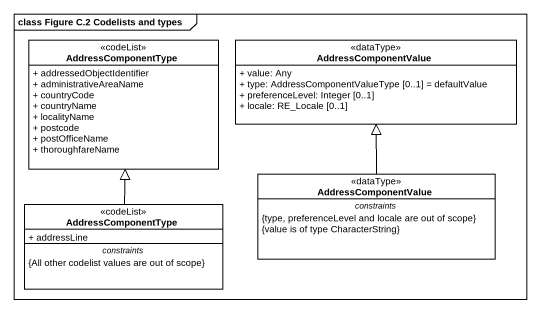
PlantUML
@startuml
mainframe class Figure C.2 Codelists and types
hide circle
hide empty members
skinparam classAttributeIconSize 0
class AddressComponentType <<codeList>> #FFFFFF {
  + addressedObjectIdentifier
  + administrativeAreaName
  + countryCode
  + countryName
  + localityName
  + postcode
  + postOfficeName
  + thoroughfareName
}
class AddressComponentValue <<dataType>> #FFFFFF {
  + value: Any
  + type: AddressComponentValueType [0..1] = defaultValue
  + preferenceLevel: Integer [0..1]
  + locale: RE_Locale [0..1]
}
class "AddressComponentType" as AddressComponentType_2 <<codeList>> #FFFFFF {
  + addressLine
  -- constraints --
  {All other codelist values are out of scope}
}
class "AddressComponentValue" as AddressComponentValue_2 <<dataType>> #FFFFFF {
  -- constraints --
  {type, preferenceLevel and locale are out of scope}
  {value is of type CharacterString}
}
AddressComponentType_2 -up-|> AddressComponentType
AddressComponentValue_2 -up-|> AddressComponentValue
@enduml
